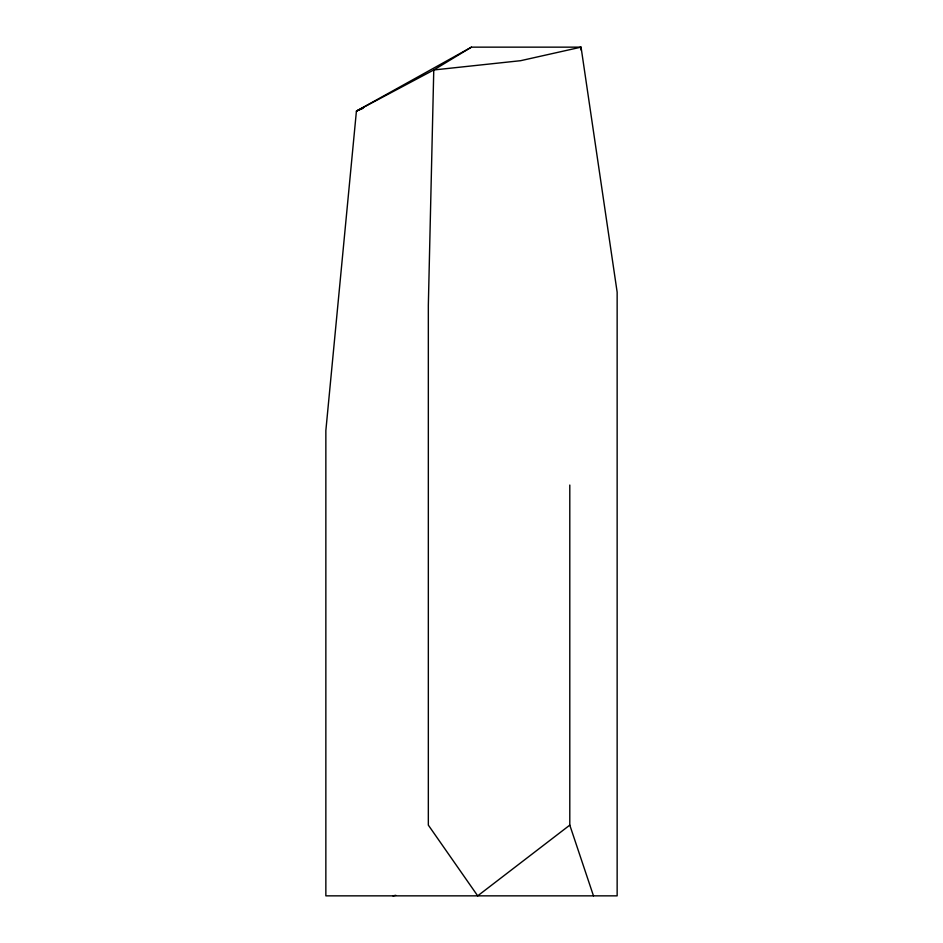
<?xml version="1.0" encoding="UTF-8"?>
<svg xmlns="http://www.w3.org/2000/svg" width="943" height="943" viewBox="0 0 943 943"><rect width="100%" height="100%" fill="white"/><g stroke="black" fill="none" stroke-linecap="round" stroke-linejoin="round"><path stroke-width="1.41" d="M569.796 485.044L569.796 825.125L477.7 895.85L428.334 825.125L428.334 305.355L433.768 69.971L471.441 47.15L581.053 47.15L617.146 292.141L617.146 895.85L325.854 895.85L325.854 430.538L356.419 111.085L471.441 47.15M363.173 108.292L356.419 111.085L433.768 69.971L520.619 60.694L581.053 47.15L581.077 50.05M392.901 895.85L395.777 895.308M569.796 825.125L593.477 895.85"/></g></svg>
